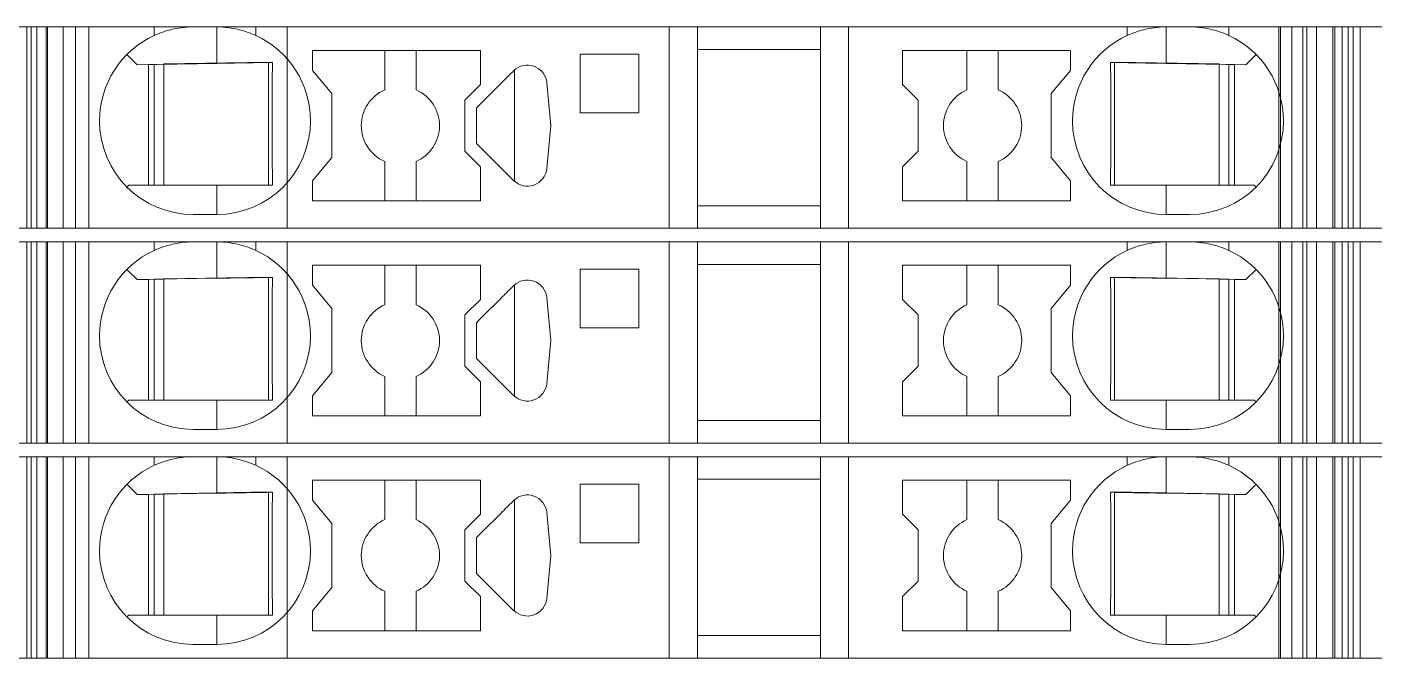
# Model space of a CAD drawing. Header units: millimetres. Extents: x 0 to 1680, y 0 to 1188.
# Drawn here: x 859.89 to 894.37, y 368.85 to 385 of the extents above; entities that cross this region are included whole.
import ezdxf
from ezdxf.enums import TextEntityAlignment as Align

# ---------------------------------------------------------------- set-up
doc = ezdxf.new("R2010")
doc.units = ezdxf.units.MM
for name, color, linetype, lineweight in [('EPLAN309', 5, 'Continuous', 5), ('EPLAN493', 5, 'Continuous', 5), ('MAIN-1', 7, 'Continuous', 5), ('MAIN-2', 7, 'Continuous', 5)]:
    doc.layers.add(name, color=color, linetype=linetype, lineweight=lineweight)
doc.styles.add('Tahoma', font='')
doc.styles.get('Tahoma').set_extended_font_data('Tahoma')

# ---------------------------------------------------------------- blocks, each defined once
blk = doc.blocks.new('EPLSYM_LibrarySPECIAL_Symbol12_Variant0_Placement8_3')
at = {"layer": 'EPLAN309', "lineweight": 13, "ltscale": 16}
blk.add_lwpolyline([(0, -5.15), (68.15, -5.15), (68.15, 0), (0, 0)], close=True, dxfattribs=at)
at = {"layer": 'EPLAN493', "color": 5, "style": 'Tahoma'}
blk.add_attdef('17_20450', text='', height=2.3478, dxfattribs=at).set_placement((0, -21.83478), align=Align.MIDDLE_RIGHT)
blk = doc.blocks.new('EPLSYM_LibrarySPECIAL_Symbol12_Variant0_Placement8_4')
at = {"layer": 'EPLAN309', "lineweight": 13, "ltscale": 16}
blk.add_lwpolyline([(0, -5.15), (68.15, -5.15), (68.15, 0), (0, 0)], close=True, dxfattribs=at)
at = {"layer": 'EPLAN493', "color": 5, "style": 'Tahoma'}
blk.add_attdef('17_20450', text='', height=2.3478, dxfattribs=at).set_placement((0, -21.83478), align=Align.MIDDLE_RIGHT)
blk = doc.blocks.new('EPLSYM_LibrarySPECIAL_Symbol12_Variant0_Placement8_5')
at = {"layer": 'EPLAN309', "lineweight": 13, "ltscale": 16}
blk.add_lwpolyline([(0, -5.15), (68.15, -5.15), (68.15, 0), (0, 0)], close=True, dxfattribs=at)
at = {"layer": 'EPLAN493', "color": 5, "style": 'Tahoma'}
blk.add_attdef('17_20450', text='', height=2.3478, dxfattribs=at).set_placement((0, -21.83478), align=Align.MIDDLE_RIGHT)

msp = doc.modelspace()

# ---------------------------------------------------------------- linework, layer by layer
at = {"layer": 'MAIN-1'}
for p, q in [((860.001, 385), (859.893, 385)), ((859.893, 379.85), (859.893, 385)), ((860.001, 385), (863.15, 385)), ((860.001, 379.85), (860.001, 385)), ((863.15, 385), (864.15, 385)), ((863.15, 385), (863.15, 384.782)), ((863.15, 384.782), (863.202, 384.805)), ((863.202, 384.805), (863.256, 384.827)), ((863.256, 384.827), (863.313, 384.849)), ((863.313, 384.849), (863.372, 384.87)), ((863.372, 384.87), (863.433, 384.89)), ((863.433, 384.89), (863.497, 384.909)), ((863.497, 384.909), (863.563, 384.927)), ((863.563, 384.927), (863.631, 384.943)), ((863.631, 384.943), (863.701, 384.958)), ((863.701, 384.958), (863.772, 384.97)), ((863.772, 384.97), (863.846, 384.981)), ((863.846, 384.981), (863.921, 384.989)), ((863.921, 384.989), (863.997, 384.995)), ((863.997, 384.995), (864.073, 384.999)), ((864.073, 384.999), (864.15, 385)), ((864.75, 385), (864.15, 385)), ((864.827, 384.999), (864.75, 385)), ((865.75, 385), (864.75, 385)), ((864.75, 384.068), (864.75, 385)), ((864.903, 384.995), (864.827, 384.999)), ((864.979, 384.989), (864.903, 384.995)), ((865.054, 384.981), (864.979, 384.989)), ((865.128, 384.97), (865.054, 384.981)), ((865.199, 384.958), (865.128, 384.97)), ((865.269, 384.943), (865.199, 384.958)), ((865.337, 384.927), (865.269, 384.943)), ((865.403, 384.909), (865.337, 384.927)), ((865.467, 384.89), (865.403, 384.909)), ((865.528, 384.87), (865.467, 384.89)), ((865.587, 384.849), (865.528, 384.87)), ((865.644, 384.827), (865.587, 384.849)), ((865.698, 384.805), (865.644, 384.827)), ((865.75, 384.782), (865.698, 384.805)), ((865.75, 385), (876.332, 385)), ((865.75, 385), (865.75, 384.782)), ((877.05, 385), (876.332, 385)), ((876.332, 379.85), (876.332, 385)), ((877.05, 385), (880.2, 385)), ((877.05, 385), (877.05, 379.85)), ((880.919, 385), (880.2, 385)), ((880.2, 379.85), (880.2, 385)), ((888.05, 385), (880.919, 385)), ((880.919, 385), (880.919, 379.85)), ((888.05, 385), (889.05, 385)), ((888.05, 384.782), (888.05, 385)), ((888.102, 384.805), (888.05, 384.782)), ((888.156, 384.827), (888.102, 384.805)), ((888.213, 384.849), (888.156, 384.827)), ((888.272, 384.87), (888.213, 384.849)), ((888.333, 384.89), (888.272, 384.87)), ((888.397, 384.909), (888.333, 384.89)), ((888.463, 384.927), (888.397, 384.909)), ((888.531, 384.943), (888.463, 384.927)), ((888.601, 384.958), (888.531, 384.943)), ((888.673, 384.97), (888.601, 384.958)), ((888.746, 384.981), (888.673, 384.97)), ((888.821, 384.989), (888.746, 384.981)), ((888.897, 384.995), (888.821, 384.989)), ((888.973, 384.999), (888.897, 384.995)), ((889.05, 385), (888.973, 384.999)), ((889.05, 384.068), (889.05, 385)), ((889.05, 385), (889.65, 385)), ((889.65, 385), (889.732, 384.999)), ((890.65, 385), (889.65, 385)), ((889.732, 384.999), (889.814, 384.994)), ((889.814, 384.994), (889.896, 384.987)), ((889.896, 384.987), (889.975, 384.978)), ((889.975, 384.978), (890.053, 384.966)), ((890.053, 384.966), (890.13, 384.952)), ((890.13, 384.952), (890.204, 384.935)), ((890.204, 384.935), (890.275, 384.917)), ((890.275, 384.917), (890.345, 384.897)), ((890.345, 384.897), (890.411, 384.876)), ((890.411, 384.876), (890.475, 384.854)), ((890.475, 384.854), (890.536, 384.831)), ((890.536, 384.831), (890.594, 384.806)), ((890.594, 384.806), (890.65, 384.782)), ((890.65, 385), (893.704, 385)), ((890.65, 384.782), (890.65, 385)), ((893.832, 385), (893.704, 385)), ((893.704, 379.85), (893.704, 385)), ((893.832, 385), (894.367, 385)), ((893.832, 379.85), (893.832, 385)), ((867.2, 384.4), (867.2, 383.889)), ((871.5, 384.4), (867.2, 384.4)), ((869.05, 384.4), (869.05, 383.392)), ((869.85, 383.392), (869.85, 384.4)), ((871.5, 383.529), (871.5, 384.4)), ((877.05, 384.425), (880.2, 384.425)), ((882.3, 384.4), (882.3, 383.529)), ((882.3, 384.4), (886.6, 384.4)), ((883.95, 384.4), (883.95, 383.392)), ((884.75, 383.392), (884.75, 384.4)), ((886.6, 383.889), (886.6, 384.4)), ((862.453, 384.297), (862.717, 384.033)), ((862.717, 384.033), (864.75, 384.068)), ((863.15, 384.04), (863.15, 380.95)), ((863.4, 380.95), (863.4, 384.045)), ((864.87, 384.07), (864.75, 384.068)), ((864.987, 384.072), (864.87, 384.07)), ((865.1, 384.074), (864.987, 384.072)), ((865.209, 384.076), (865.1, 384.074)), ((865.313, 384.078), (865.209, 384.076)), ((865.412, 384.079), (865.313, 384.078)), ((865.507, 384.081), (865.412, 384.079)), ((865.599, 384.083), (865.507, 384.081)), ((865.688, 384.084), (865.599, 384.083)), ((865.774, 384.086), (865.688, 384.084)), ((865.858, 384.087), (865.774, 384.086)), ((865.94, 384.088), (865.858, 384.087)), ((866.02, 384.09), (865.94, 384.088)), ((866.099, 384.091), (866.02, 384.09)), ((866.079, 380.95), (866.079, 384.091)), ((866.176, 384.092), (866.099, 384.091)), ((866.176, 384.022), (866.176, 384.092)), ((874.05, 384.3), (874.05, 382.8)), ((875.55, 384.3), (874.05, 384.3)), ((875.55, 382.8), (875.55, 384.3)), ((887.624, 384.092), (887.625, 384.022)), ((887.685, 384.091), (887.624, 384.092)), ((887.746, 384.09), (887.685, 384.091)), ((887.721, 384.091), (887.721, 380.95)), ((887.809, 384.089), (887.746, 384.09)), ((887.873, 384.088), (887.809, 384.089)), ((887.937, 384.087), (887.873, 384.088)), ((888.003, 384.086), (887.937, 384.087)), ((888.071, 384.085), (888.003, 384.086)), ((888.14, 384.084), (888.071, 384.085)), ((888.21, 384.082), (888.14, 384.084)), ((888.283, 384.081), (888.21, 384.082)), ((888.358, 384.08), (888.283, 384.081)), ((888.435, 384.079), (888.358, 384.08)), ((888.514, 384.077), (888.435, 384.079)), ((888.597, 384.076), (888.514, 384.077)), ((888.682, 384.075), (888.597, 384.076)), ((888.771, 384.073), (888.682, 384.075)), ((888.862, 384.071), (888.771, 384.073)), ((888.955, 384.07), (888.862, 384.071)), ((889.05, 384.068), (888.955, 384.07)), ((889.05, 384.068), (891.083, 384.033)), ((890.4, 384.045), (890.4, 380.95)), ((890.65, 380.95), (890.65, 384.04)), ((891.083, 384.033), (891.347, 384.297)), ((863, 380.95), (863, 384.038)), ((866.172, 383.649), (866.173, 383.727)), ((866.173, 383.803), (866.174, 383.877)), ((866.173, 383.727), (866.173, 383.803)), ((866.174, 383.877), (866.175, 383.95)), ((866.175, 383.95), (866.176, 384.022)), ((867.7, 383.293), (867.2, 383.889)), ((872.19, 383.722), (872.158, 383.691)), ((872.221, 383.753), (872.19, 383.722)), ((872.252, 383.785), (872.221, 383.753)), ((872.284, 383.816), (872.252, 383.785)), ((872.315, 383.847), (872.284, 383.816)), ((872.346, 383.879), (872.315, 383.847)), ((872.367, 383.898), (872.367, 381.052)), ((886.1, 383.293), (886.6, 383.889)), ((887.625, 384.022), (887.625, 383.95)), ((887.625, 383.95), (887.626, 383.877)), ((887.626, 383.877), (887.627, 383.803)), ((887.627, 383.803), (887.628, 383.727)), ((887.628, 383.727), (887.628, 383.649)), ((890.8, 384.038), (890.8, 380.95)), ((866.169, 383.317), (866.17, 383.404)), ((866.17, 383.488), (866.171, 383.57)), ((866.17, 383.404), (866.17, 383.488)), ((866.171, 383.57), (866.172, 383.649)), ((871.1, 383.129), (871.5, 383.529)), ((871.823, 383.356), (871.742, 383.274)), ((871.902, 383.434), (871.823, 383.356)), ((871.943, 383.475), (871.902, 383.434)), ((871.983, 383.515), (871.943, 383.475)), ((872.021, 383.553), (871.983, 383.515)), ((872.058, 383.59), (872.021, 383.553)), ((872.094, 383.626), (872.058, 383.59)), ((872.127, 383.659), (872.094, 383.626)), ((872.158, 383.691), (872.127, 383.659)), ((873.302, 382.475), (873.198, 383.572)), ((882.7, 383.129), (882.3, 383.529)), ((887.628, 383.649), (887.629, 383.57)), ((887.629, 383.57), (887.63, 383.488)), ((887.63, 383.488), (887.63, 383.404)), ((887.63, 383.404), (887.631, 383.317)), ((866.167, 382.931), (866.168, 383.034)), ((866.168, 383.132), (866.169, 383.226)), ((866.168, 383.034), (866.168, 383.132)), ((866.169, 383.226), (866.169, 383.317)), ((867.7, 381.657), (867.7, 383.293)), ((871.1, 383.129), (871.1, 381.821)), ((871.486, 383.018), (871.4, 382.932)), ((871.572, 383.104), (871.486, 383.018)), ((871.658, 383.19), (871.572, 383.104)), ((871.742, 383.274), (871.658, 383.19)), ((882.7, 383.129), (882.7, 381.821)), ((886.1, 383.293), (886.1, 381.657)), ((887.631, 383.317), (887.631, 383.226)), ((887.631, 383.226), (887.632, 383.132)), ((887.632, 383.132), (887.633, 383.034)), ((887.633, 383.034), (887.633, 382.931)), ((866.167, 382.824), (866.167, 382.931)), ((866.167, 382.713), (866.167, 382.824)), ((866.167, 382.6), (866.167, 382.713)), ((871.4, 382.802), (871.4, 382.932)), ((871.4, 382.671), (871.4, 382.802)), ((871.4, 382.54), (871.4, 382.671)), ((874.05, 382.8), (875.55, 382.8)), ((887.633, 382.931), (887.633, 382.824)), ((887.633, 382.824), (887.633, 382.713)), ((887.633, 382.713), (887.634, 382.6)), ((866.167, 382.479), (866.167, 382.6)), ((866.167, 382.361), (866.167, 382.479)), ((866.167, 382.247), (866.167, 382.361)), ((871.4, 382.41), (871.4, 382.54)), ((871.4, 382.279), (871.4, 382.41)), ((873.198, 381.378), (873.302, 382.475)), ((887.634, 382.6), (887.633, 382.479)), ((887.633, 382.479), (887.633, 382.361)), ((887.633, 382.361), (887.633, 382.247)), ((866.168, 382.138), (866.167, 382.247)), ((866.168, 382.034), (866.168, 382.138)), ((866.169, 381.934), (866.168, 382.034)), ((871.4, 382.148), (871.4, 382.279)), ((871.4, 382.018), (871.4, 382.148)), ((871.4, 382.018), (872.346, 381.071)), ((887.632, 382.034), (887.631, 381.934)), ((887.633, 382.247), (887.632, 382.138)), ((887.632, 382.138), (887.632, 382.034)), ((866.169, 381.839), (866.169, 381.934)), ((866.17, 381.748), (866.169, 381.839)), ((866.171, 381.659), (866.17, 381.748)), ((866.172, 381.573), (866.171, 381.659)), ((867.2, 381.061), (867.7, 381.657)), ((871.5, 381.421), (871.1, 381.821)), ((882.7, 381.821), (882.3, 381.421)), ((886.1, 381.657), (886.6, 381.061)), ((887.629, 381.659), (887.628, 381.573)), ((887.63, 381.748), (887.629, 381.659)), ((887.631, 381.839), (887.63, 381.748)), ((887.631, 381.934), (887.631, 381.839)), ((866.172, 381.49), (866.172, 381.573)), ((866.173, 381.408), (866.172, 381.49)), ((866.174, 381.329), (866.173, 381.408)), ((866.175, 381.25), (866.174, 381.329)), ((869.05, 380.55), (869.05, 381.558)), ((869.85, 380.55), (869.85, 381.558)), ((871.5, 380.55), (871.5, 381.421)), ((882.3, 381.421), (882.3, 380.55)), ((883.95, 381.558), (883.95, 380.55)), ((884.75, 381.558), (884.75, 380.55)), ((887.626, 381.329), (887.625, 381.25)), ((887.627, 381.408), (887.626, 381.329)), ((887.628, 381.49), (887.627, 381.408)), ((887.628, 381.573), (887.628, 381.49)), ((862.5, 380.95), (862.453, 380.903)), ((862.5, 380.95), (864.75, 380.95)), ((864.75, 380.95), (864.842, 380.95)), ((864.75, 380.95), (864.75, 380.2)), ((864.842, 380.95), (864.933, 380.95)), ((864.933, 380.95), (865.023, 380.95)), ((865.023, 380.95), (865.11, 380.95)), ((865.11, 380.95), (865.195, 380.95)), ((865.195, 380.95), (865.278, 380.95)), ((865.278, 380.95), (865.358, 380.95)), ((865.358, 380.95), (865.436, 380.95)), ((865.436, 380.95), (865.511, 380.95)), ((865.511, 380.95), (865.585, 380.95)), ((865.585, 380.95), (865.657, 380.95)), ((865.657, 380.95), (865.726, 380.95)), ((865.726, 380.95), (865.795, 380.95)), ((865.795, 380.95), (865.861, 380.95)), ((865.861, 380.95), (865.927, 380.95)), ((865.927, 380.95), (865.991, 380.95)), ((865.991, 380.95), (866.055, 380.95)), ((866.055, 380.95), (866.117, 380.95)), ((866.117, 380.95), (866.178, 380.95)), ((866.176, 381.174), (866.175, 381.25)), ((866.176, 381.098), (866.176, 381.174)), ((866.177, 381.024), (866.176, 381.098)), ((866.178, 380.95), (866.177, 381.024)), ((867.2, 381.061), (867.2, 380.55)), ((886.6, 380.55), (886.6, 381.061)), ((887.623, 381.024), (887.622, 380.95)), ((887.622, 380.95), (887.683, 380.95)), ((887.624, 381.098), (887.623, 381.024)), ((887.625, 381.25), (887.624, 381.174)), ((887.624, 381.174), (887.624, 381.098)), ((887.683, 380.95), (887.746, 380.95)), ((887.746, 380.95), (887.809, 380.95)), ((887.809, 380.95), (887.873, 380.95)), ((887.873, 380.95), (887.939, 380.95)), ((887.939, 380.95), (888.005, 380.95)), ((888.005, 380.95), (888.074, 380.95)), ((888.074, 380.95), (888.144, 380.95)), ((888.144, 380.95), (888.215, 380.95)), ((888.215, 380.95), (888.289, 380.95)), ((888.289, 380.95), (888.364, 380.95)), ((888.364, 380.95), (888.442, 380.95)), ((888.442, 380.95), (888.522, 380.95)), ((888.522, 380.95), (888.605, 380.95)), ((888.605, 380.95), (888.69, 380.95)), ((888.69, 380.95), (888.778, 380.95)), ((888.778, 380.95), (888.867, 380.95)), ((888.867, 380.95), (888.958, 380.95)), ((888.958, 380.95), (889.05, 380.95)), ((889.05, 380.95), (891.3, 380.95)), ((889.05, 380.95), (889.05, 380.2)), ((891.347, 380.903), (891.3, 380.95)), ((871.5, 380.55), (867.2, 380.55)), ((877.05, 380.425), (880.2, 380.425)), ((886.6, 380.55), (882.3, 380.55)), ((864.75, 380.2), (864.15, 380.2)), ((889.65, 380.2), (889.05, 380.2)), ((860.001, 379.85), (859.893, 379.85)), ((860.001, 379.85), (876.332, 379.85)), ((877.05, 379.85), (876.332, 379.85)), ((877.05, 379.85), (880.2, 379.85)), ((880.919, 379.85), (880.2, 379.85)), ((880.919, 379.85), (893.704, 379.85)), ((892.544, 379.85), (892.544, 379.85)), ((892.65, 379.85), (892.65, 379.85)), ((893.832, 379.85), (893.704, 379.85)), ((893.832, 379.85), (894.367, 379.85)), ((860.001, 379.5), (859.893, 379.5)), ((859.893, 374.35), (859.893, 379.5)), ((860.001, 379.5), (863.15, 379.5)), ((860.001, 374.35), (860.001, 379.5)), ((863.15, 379.5), (864.15, 379.5)), ((863.15, 379.5), (863.15, 379.282)), ((863.15, 379.282), (863.202, 379.305)), ((863.202, 379.305), (863.256, 379.327)), ((863.256, 379.327), (863.313, 379.349)), ((863.313, 379.349), (863.372, 379.37)), ((863.372, 379.37), (863.433, 379.39)), ((863.433, 379.39), (863.497, 379.409)), ((863.497, 379.409), (863.563, 379.427)), ((863.563, 379.427), (863.631, 379.443)), ((863.631, 379.443), (863.701, 379.458)), ((863.701, 379.458), (863.772, 379.47)), ((863.772, 379.47), (863.846, 379.481)), ((863.846, 379.481), (863.921, 379.489)), ((863.921, 379.489), (863.997, 379.495)), ((863.997, 379.495), (864.073, 379.499)), ((864.073, 379.499), (864.15, 379.5)), ((864.75, 379.5), (864.15, 379.5)), ((864.827, 379.499), (864.75, 379.5)), ((865.75, 379.5), (864.75, 379.5)), ((864.75, 378.568), (864.75, 379.5)), ((864.903, 379.495), (864.827, 379.499)), ((864.979, 379.489), (864.903, 379.495)), ((865.054, 379.481), (864.979, 379.489)), ((865.128, 379.47), (865.054, 379.481)), ((865.199, 379.458), (865.128, 379.47)), ((865.269, 379.443), (865.199, 379.458)), ((865.337, 379.427), (865.269, 379.443)), ((865.403, 379.409), (865.337, 379.427)), ((865.467, 379.39), (865.403, 379.409)), ((865.528, 379.37), (865.467, 379.39)), ((865.587, 379.349), (865.528, 379.37)), ((865.644, 379.327), (865.587, 379.349)), ((865.698, 379.305), (865.644, 379.327)), ((865.75, 379.282), (865.698, 379.305)), ((865.75, 379.5), (876.332, 379.5)), ((865.75, 379.5), (865.75, 379.282)), ((877.05, 379.5), (876.332, 379.5)), ((876.332, 374.35), (876.332, 379.5)), ((877.05, 379.5), (880.2, 379.5)), ((877.05, 379.5), (877.05, 374.35)), ((880.919, 379.5), (880.2, 379.5)), ((880.2, 374.35), (880.2, 379.5)), ((888.05, 379.5), (880.919, 379.5)), ((880.919, 379.5), (880.919, 374.35)), ((888.05, 379.5), (889.05, 379.5)), ((888.05, 379.282), (888.05, 379.5)), ((888.102, 379.305), (888.05, 379.282)), ((888.156, 379.327), (888.102, 379.305)), ((888.213, 379.349), (888.156, 379.327)), ((888.272, 379.37), (888.213, 379.349)), ((888.333, 379.39), (888.272, 379.37)), ((888.397, 379.409), (888.333, 379.39)), ((888.463, 379.427), (888.397, 379.409)), ((888.531, 379.443), (888.463, 379.427)), ((888.601, 379.458), (888.531, 379.443)), ((888.673, 379.47), (888.601, 379.458)), ((888.746, 379.481), (888.673, 379.47)), ((888.821, 379.489), (888.746, 379.481)), ((888.897, 379.495), (888.821, 379.489)), ((888.973, 379.499), (888.897, 379.495)), ((889.05, 379.5), (888.973, 379.499)), ((889.05, 378.568), (889.05, 379.5)), ((889.05, 379.5), (889.65, 379.5)), ((889.65, 379.5), (889.732, 379.499)), ((890.65, 379.5), (889.65, 379.5)), ((889.732, 379.499), (889.814, 379.494)), ((889.814, 379.494), (889.896, 379.487)), ((889.896, 379.487), (889.975, 379.478)), ((889.975, 379.478), (890.053, 379.466)), ((890.053, 379.466), (890.13, 379.452)), ((890.13, 379.452), (890.204, 379.435)), ((890.204, 379.435), (890.275, 379.417)), ((890.275, 379.417), (890.345, 379.397)), ((890.345, 379.397), (890.411, 379.376)), ((890.411, 379.376), (890.475, 379.354)), ((890.475, 379.354), (890.536, 379.331)), ((890.536, 379.331), (890.594, 379.306)), ((890.594, 379.306), (890.65, 379.282)), ((890.65, 379.5), (893.704, 379.5)), ((890.65, 379.282), (890.65, 379.5)), ((893.832, 379.5), (893.704, 379.5)), ((893.704, 374.35), (893.704, 379.5)), ((893.832, 379.5), (894.367, 379.5)), ((893.832, 374.35), (893.832, 379.5)), ((867.2, 378.9), (867.2, 378.389)), ((871.5, 378.9), (867.2, 378.9)), ((869.05, 378.9), (869.05, 377.892)), ((869.85, 377.892), (869.85, 378.9)), ((871.5, 378.029), (871.5, 378.9)), ((877.05, 378.925), (880.2, 378.925)), ((882.3, 378.9), (882.3, 378.029)), ((882.3, 378.9), (886.6, 378.9)), ((883.95, 378.9), (883.95, 377.892)), ((884.75, 377.892), (884.75, 378.9)), ((886.6, 378.389), (886.6, 378.9)), ((862.453, 378.797), (862.717, 378.533)), ((862.717, 378.533), (864.75, 378.568)), ((863, 375.45), (863, 378.538)), ((863.15, 378.54), (863.15, 375.45)), ((863.4, 375.45), (863.4, 378.545)), ((864.87, 378.57), (864.75, 378.568)), ((864.987, 378.572), (864.87, 378.57)), ((865.1, 378.574), (864.987, 378.572)), ((865.209, 378.576), (865.1, 378.574)), ((865.313, 378.578), (865.209, 378.576)), ((865.412, 378.579), (865.313, 378.578)), ((865.507, 378.581), (865.412, 378.579)), ((865.599, 378.583), (865.507, 378.581)), ((865.688, 378.584), (865.599, 378.583)), ((865.774, 378.586), (865.688, 378.584)), ((865.858, 378.587), (865.774, 378.586)), ((865.94, 378.588), (865.858, 378.587)), ((866.02, 378.59), (865.94, 378.588)), ((866.099, 378.591), (866.02, 378.59)), ((866.079, 375.45), (866.079, 378.591)), ((866.176, 378.592), (866.099, 378.591)), ((866.176, 378.522), (866.176, 378.592)), ((874.05, 378.8), (874.05, 377.3)), ((875.55, 378.8), (874.05, 378.8)), ((875.55, 377.3), (875.55, 378.8)), ((887.624, 378.592), (887.625, 378.522)), ((887.685, 378.591), (887.624, 378.592)), ((887.746, 378.59), (887.685, 378.591)), ((887.721, 378.591), (887.721, 375.45)), ((887.809, 378.589), (887.746, 378.59)), ((887.873, 378.588), (887.809, 378.589)), ((887.937, 378.587), (887.873, 378.588)), ((888.003, 378.586), (887.937, 378.587)), ((888.071, 378.585), (888.003, 378.586)), ((888.14, 378.584), (888.071, 378.585)), ((888.21, 378.582), (888.14, 378.584)), ((888.283, 378.581), (888.21, 378.582)), ((888.358, 378.58), (888.283, 378.581)), ((888.435, 378.579), (888.358, 378.58)), ((888.514, 378.577), (888.435, 378.579)), ((888.597, 378.576), (888.514, 378.577)), ((888.682, 378.575), (888.597, 378.576)), ((888.771, 378.573), (888.682, 378.575)), ((888.862, 378.571), (888.771, 378.573)), ((888.955, 378.57), (888.862, 378.571)), ((889.05, 378.568), (888.955, 378.57)), ((889.05, 378.568), (891.083, 378.533)), ((890.4, 378.545), (890.4, 375.45)), ((890.65, 375.45), (890.65, 378.54)), ((890.8, 378.538), (890.8, 375.45)), ((891.083, 378.533), (891.347, 378.797)), ((866.172, 378.149), (866.173, 378.227)), ((866.173, 378.303), (866.174, 378.377)), ((866.173, 378.227), (866.173, 378.303)), ((866.174, 378.377), (866.175, 378.45)), ((866.175, 378.45), (866.176, 378.522)), ((867.7, 377.793), (867.2, 378.389)), ((872.158, 378.191), (872.127, 378.159)), ((872.19, 378.222), (872.158, 378.191)), ((872.221, 378.253), (872.19, 378.222)), ((872.252, 378.285), (872.221, 378.253)), ((872.284, 378.316), (872.252, 378.285)), ((872.315, 378.347), (872.284, 378.316)), ((872.346, 378.379), (872.315, 378.347)), ((872.367, 378.398), (872.367, 375.552)), ((886.1, 377.793), (886.6, 378.389)), ((887.625, 378.522), (887.625, 378.45)), ((887.625, 378.45), (887.626, 378.377)), ((887.626, 378.377), (887.627, 378.303)), ((887.627, 378.303), (887.628, 378.227)), ((887.628, 378.227), (887.628, 378.149)), ((866.169, 377.817), (866.17, 377.904)), ((866.17, 377.988), (866.171, 378.07)), ((866.17, 377.904), (866.17, 377.988)), ((866.171, 378.07), (866.172, 378.149)), ((871.1, 377.629), (871.5, 378.029)), ((871.823, 377.856), (871.742, 377.774)), ((871.902, 377.934), (871.823, 377.856)), ((871.943, 377.975), (871.902, 377.934)), ((871.983, 378.015), (871.943, 377.975)), ((872.021, 378.053), (871.983, 378.015)), ((872.058, 378.09), (872.021, 378.053)), ((872.094, 378.126), (872.058, 378.09)), ((872.127, 378.159), (872.094, 378.126)), ((873.302, 376.975), (873.198, 378.072)), ((882.7, 377.629), (882.3, 378.029)), ((887.628, 378.149), (887.629, 378.07)), ((887.629, 378.07), (887.63, 377.988)), ((887.63, 377.988), (887.63, 377.904)), ((887.63, 377.904), (887.631, 377.817)), ((866.167, 377.431), (866.168, 377.534)), ((866.168, 377.632), (866.169, 377.726)), ((866.168, 377.534), (866.168, 377.632)), ((866.169, 377.726), (866.169, 377.817)), ((867.7, 376.157), (867.7, 377.793)), ((871.1, 377.629), (871.1, 376.321)), ((871.486, 377.518), (871.4, 377.432)), ((871.572, 377.604), (871.486, 377.518)), ((871.658, 377.69), (871.572, 377.604)), ((871.742, 377.774), (871.658, 377.69)), ((882.7, 377.629), (882.7, 376.321)), ((886.1, 377.793), (886.1, 376.157)), ((887.631, 377.817), (887.631, 377.726)), ((887.631, 377.726), (887.632, 377.632)), ((887.632, 377.632), (887.633, 377.534)), ((887.633, 377.534), (887.633, 377.431)), ((866.167, 377.324), (866.167, 377.431)), ((866.167, 377.213), (866.167, 377.324)), ((866.167, 377.1), (866.167, 377.213)), ((871.4, 377.302), (871.4, 377.432)), ((871.4, 377.171), (871.4, 377.302)), ((871.4, 377.04), (871.4, 377.171)), ((874.05, 377.3), (875.55, 377.3)), ((887.633, 377.431), (887.633, 377.324)), ((887.633, 377.324), (887.633, 377.213)), ((887.633, 377.213), (887.634, 377.1)), ((866.167, 376.979), (866.167, 377.1)), ((866.167, 376.861), (866.167, 376.979)), ((866.167, 376.747), (866.167, 376.861)), ((871.4, 376.91), (871.4, 377.04)), ((871.4, 376.779), (871.4, 376.91)), ((873.198, 375.878), (873.302, 376.975)), ((887.634, 377.1), (887.633, 376.979)), ((887.633, 376.979), (887.633, 376.861)), ((887.633, 376.861), (887.633, 376.747)), ((866.168, 376.638), (866.167, 376.747)), ((866.168, 376.534), (866.168, 376.638)), ((866.169, 376.434), (866.168, 376.534)), ((871.4, 376.648), (871.4, 376.779)), ((871.4, 376.518), (871.4, 376.648)), ((871.4, 376.518), (872.346, 375.571)), ((887.632, 376.534), (887.631, 376.434)), ((887.633, 376.747), (887.632, 376.638)), ((887.632, 376.638), (887.632, 376.534)), ((866.169, 376.339), (866.169, 376.434)), ((866.17, 376.248), (866.169, 376.339)), ((866.171, 376.159), (866.17, 376.248)), ((866.172, 376.073), (866.171, 376.159)), ((867.2, 375.561), (867.7, 376.157)), ((871.5, 375.921), (871.1, 376.321)), ((882.7, 376.321), (882.3, 375.921)), ((886.1, 376.157), (886.6, 375.561)), ((887.629, 376.159), (887.628, 376.073)), ((887.63, 376.248), (887.629, 376.159)), ((887.631, 376.339), (887.63, 376.248)), ((887.631, 376.434), (887.631, 376.339)), ((866.172, 375.99), (866.172, 376.073)), ((866.173, 375.908), (866.172, 375.99)), ((866.174, 375.829), (866.173, 375.908)), ((866.175, 375.75), (866.174, 375.829)), ((869.05, 375.05), (869.05, 376.058)), ((869.85, 375.05), (869.85, 376.058)), ((871.5, 375.05), (871.5, 375.921)), ((882.3, 375.921), (882.3, 375.05)), ((883.95, 376.058), (883.95, 375.05)), ((884.75, 376.058), (884.75, 375.05)), ((887.626, 375.829), (887.625, 375.75)), ((887.627, 375.908), (887.626, 375.829)), ((887.628, 375.99), (887.627, 375.908)), ((887.628, 376.073), (887.628, 375.99)), ((862.5, 375.45), (862.453, 375.403)), ((862.5, 375.45), (864.75, 375.45)), ((864.75, 375.45), (864.842, 375.45)), ((864.75, 375.45), (864.75, 374.7)), ((864.842, 375.45), (864.933, 375.45)), ((864.933, 375.45), (865.023, 375.45)), ((865.023, 375.45), (865.11, 375.45)), ((865.11, 375.45), (865.195, 375.45)), ((865.195, 375.45), (865.278, 375.45)), ((865.278, 375.45), (865.358, 375.45)), ((865.358, 375.45), (865.436, 375.45)), ((865.436, 375.45), (865.511, 375.45)), ((865.511, 375.45), (865.585, 375.45)), ((865.585, 375.45), (865.657, 375.45)), ((865.657, 375.45), (865.726, 375.45)), ((865.726, 375.45), (865.795, 375.45)), ((865.795, 375.45), (865.861, 375.45)), ((865.861, 375.45), (865.927, 375.45)), ((865.927, 375.45), (865.991, 375.45)), ((865.991, 375.45), (866.055, 375.45)), ((866.055, 375.45), (866.117, 375.45)), ((866.117, 375.45), (866.178, 375.45)), ((866.176, 375.674), (866.175, 375.75)), ((866.176, 375.598), (866.176, 375.674)), ((866.177, 375.524), (866.176, 375.598)), ((866.178, 375.45), (866.177, 375.524)), ((867.2, 375.561), (867.2, 375.05)), ((886.6, 375.05), (886.6, 375.561)), ((887.623, 375.524), (887.622, 375.45)), ((887.622, 375.45), (887.683, 375.45)), ((887.624, 375.598), (887.623, 375.524)), ((887.625, 375.75), (887.624, 375.674)), ((887.624, 375.674), (887.624, 375.598)), ((887.683, 375.45), (887.746, 375.45)), ((887.746, 375.45), (887.809, 375.45)), ((887.809, 375.45), (887.873, 375.45)), ((887.873, 375.45), (887.939, 375.45)), ((887.939, 375.45), (888.005, 375.45)), ((888.005, 375.45), (888.074, 375.45)), ((888.074, 375.45), (888.144, 375.45)), ((888.144, 375.45), (888.215, 375.45)), ((888.215, 375.45), (888.289, 375.45)), ((888.289, 375.45), (888.364, 375.45)), ((888.364, 375.45), (888.442, 375.45)), ((888.442, 375.45), (888.522, 375.45)), ((888.522, 375.45), (888.605, 375.45)), ((888.605, 375.45), (888.69, 375.45)), ((888.69, 375.45), (888.778, 375.45)), ((888.778, 375.45), (888.867, 375.45)), ((888.867, 375.45), (888.958, 375.45)), ((888.958, 375.45), (889.05, 375.45)), ((889.05, 375.45), (891.3, 375.45)), ((889.05, 375.45), (889.05, 374.7)), ((891.347, 375.403), (891.3, 375.45)), ((871.5, 375.05), (867.2, 375.05)), ((877.05, 374.925), (880.2, 374.925)), ((886.6, 375.05), (882.3, 375.05)), ((864.75, 374.7), (864.15, 374.7)), ((889.65, 374.7), (889.05, 374.7)), ((860.001, 374.35), (859.893, 374.35)), ((860.001, 374.35), (876.332, 374.35)), ((877.05, 374.35), (876.332, 374.35)), ((877.05, 374.35), (880.2, 374.35)), ((880.919, 374.35), (880.2, 374.35)), ((880.919, 374.35), (893.704, 374.35)), ((892.544, 374.35), (892.544, 374.35)), ((892.65, 374.35), (892.65, 374.35)), ((893.832, 374.35), (893.704, 374.35)), ((893.832, 374.35), (894.367, 374.35)), ((860.001, 374), (859.893, 374)), ((859.893, 368.85), (859.893, 374)), ((860.001, 374), (863.15, 374)), ((860.001, 368.85), (860.001, 374)), ((863.15, 374), (864.15, 374)), ((863.15, 374), (863.15, 373.782)), ((863.15, 373.782), (863.202, 373.805)), ((863.202, 373.805), (863.256, 373.827)), ((863.256, 373.827), (863.313, 373.849)), ((863.313, 373.849), (863.372, 373.87)), ((863.372, 373.87), (863.433, 373.89)), ((863.433, 373.89), (863.497, 373.909)), ((863.497, 373.909), (863.563, 373.927)), ((863.563, 373.927), (863.631, 373.943)), ((863.631, 373.943), (863.701, 373.958)), ((863.701, 373.958), (863.772, 373.97)), ((863.772, 373.97), (863.846, 373.981)), ((863.846, 373.981), (863.921, 373.989)), ((863.921, 373.989), (863.997, 373.995)), ((863.997, 373.995), (864.073, 373.999)), ((864.073, 373.999), (864.15, 374)), ((864.75, 374), (864.15, 374)), ((864.827, 373.999), (864.75, 374)), ((865.75, 374), (864.75, 374)), ((864.75, 373.068), (864.75, 374)), ((864.903, 373.995), (864.827, 373.999)), ((864.979, 373.989), (864.903, 373.995)), ((865.054, 373.981), (864.979, 373.989)), ((865.128, 373.97), (865.054, 373.981)), ((865.199, 373.958), (865.128, 373.97)), ((865.269, 373.943), (865.199, 373.958)), ((865.337, 373.927), (865.269, 373.943)), ((865.403, 373.909), (865.337, 373.927)), ((865.467, 373.89), (865.403, 373.909)), ((865.528, 373.87), (865.467, 373.89)), ((865.587, 373.849), (865.528, 373.87)), ((865.644, 373.827), (865.587, 373.849)), ((865.698, 373.805), (865.644, 373.827)), ((865.75, 373.782), (865.698, 373.805)), ((865.75, 374), (876.332, 374)), ((865.75, 374), (865.75, 373.782)), ((877.05, 374), (876.332, 374)), ((876.332, 368.85), (876.332, 374)), ((877.05, 374), (880.2, 374)), ((877.05, 374), (877.05, 368.85)), ((880.919, 374), (880.2, 374)), ((880.2, 368.85), (880.2, 374)), ((888.05, 374), (880.919, 374)), ((880.919, 374), (880.919, 368.85)), ((888.05, 374), (889.05, 374)), ((888.05, 373.782), (888.05, 374)), ((888.102, 373.805), (888.05, 373.782)), ((888.156, 373.827), (888.102, 373.805)), ((888.213, 373.849), (888.156, 373.827)), ((888.272, 373.87), (888.213, 373.849)), ((888.333, 373.89), (888.272, 373.87)), ((888.397, 373.909), (888.333, 373.89)), ((888.463, 373.927), (888.397, 373.909)), ((888.531, 373.943), (888.463, 373.927)), ((888.601, 373.958), (888.531, 373.943)), ((888.673, 373.97), (888.601, 373.958)), ((888.746, 373.981), (888.673, 373.97)), ((888.821, 373.989), (888.746, 373.981)), ((888.897, 373.995), (888.821, 373.989)), ((888.973, 373.999), (888.897, 373.995)), ((889.05, 374), (888.973, 373.999)), ((889.05, 373.068), (889.05, 374)), ((889.05, 374), (889.65, 374)), ((889.65, 374), (889.732, 373.999)), ((890.65, 374), (889.65, 374)), ((889.732, 373.999), (889.814, 373.994)), ((889.814, 373.994), (889.896, 373.987)), ((889.896, 373.987), (889.975, 373.978)), ((889.975, 373.978), (890.053, 373.966)), ((890.053, 373.966), (890.13, 373.952)), ((890.13, 373.952), (890.204, 373.935)), ((890.204, 373.935), (890.275, 373.917)), ((890.275, 373.917), (890.345, 373.897)), ((890.345, 373.897), (890.411, 373.876)), ((890.411, 373.876), (890.475, 373.854)), ((890.475, 373.854), (890.536, 373.831)), ((890.536, 373.831), (890.594, 373.806)), ((890.594, 373.806), (890.65, 373.782)), ((890.65, 374), (893.704, 374)), ((890.65, 373.782), (890.65, 374)), ((893.832, 374), (893.704, 374)), ((893.704, 368.85), (893.704, 374)), ((893.832, 374), (894.367, 374)), ((893.832, 368.85), (893.832, 374)), ((867.2, 373.4), (867.2, 372.889)), ((871.5, 373.4), (867.2, 373.4)), ((869.05, 373.4), (869.05, 372.392)), ((869.85, 372.392), (869.85, 373.4)), ((871.5, 372.529), (871.5, 373.4)), ((877.05, 373.425), (880.2, 373.425)), ((882.3, 373.4), (882.3, 372.529)), ((882.3, 373.4), (886.6, 373.4)), ((883.95, 373.4), (883.95, 372.392)), ((884.75, 372.392), (884.75, 373.4)), ((886.6, 372.889), (886.6, 373.4)), ((862.453, 373.297), (862.717, 373.033)), ((862.717, 373.033), (864.75, 373.068)), ((863, 369.95), (863, 373.038)), ((863.15, 373.04), (863.15, 369.95)), ((863.4, 369.95), (863.4, 373.045)), ((864.87, 373.07), (864.75, 373.068)), ((864.987, 373.072), (864.87, 373.07)), ((865.1, 373.074), (864.987, 373.072)), ((865.209, 373.076), (865.1, 373.074)), ((865.313, 373.078), (865.209, 373.076)), ((865.412, 373.079), (865.313, 373.078)), ((865.507, 373.081), (865.412, 373.079)), ((865.599, 373.083), (865.507, 373.081)), ((865.688, 373.084), (865.599, 373.083)), ((865.774, 373.086), (865.688, 373.084)), ((865.858, 373.087), (865.774, 373.086)), ((865.94, 373.088), (865.858, 373.087)), ((866.02, 373.09), (865.94, 373.088)), ((866.099, 373.091), (866.02, 373.09)), ((866.079, 369.95), (866.079, 373.091)), ((866.176, 373.092), (866.099, 373.091)), ((866.175, 372.95), (866.176, 373.022)), ((866.176, 373.022), (866.176, 373.092)), ((874.05, 373.3), (874.05, 371.8)), ((875.55, 373.3), (874.05, 373.3)), ((875.55, 371.8), (875.55, 373.3)), ((887.624, 373.092), (887.625, 373.022)), ((887.685, 373.091), (887.624, 373.092)), ((887.625, 373.022), (887.625, 372.95)), ((887.746, 373.09), (887.685, 373.091)), ((887.721, 373.091), (887.721, 369.95)), ((887.809, 373.089), (887.746, 373.09)), ((887.873, 373.088), (887.809, 373.089)), ((887.937, 373.087), (887.873, 373.088)), ((888.003, 373.086), (887.937, 373.087)), ((888.071, 373.085), (888.003, 373.086)), ((888.14, 373.084), (888.071, 373.085)), ((888.21, 373.082), (888.14, 373.084)), ((888.283, 373.081), (888.21, 373.082)), ((888.358, 373.08), (888.283, 373.081)), ((888.435, 373.079), (888.358, 373.08)), ((888.514, 373.077), (888.435, 373.079)), ((888.597, 373.076), (888.514, 373.077)), ((888.682, 373.075), (888.597, 373.076)), ((888.771, 373.073), (888.682, 373.075)), ((888.862, 373.071), (888.771, 373.073)), ((888.955, 373.07), (888.862, 373.071)), ((889.05, 373.068), (888.955, 373.07)), ((889.05, 373.068), (891.083, 373.033)), ((890.4, 373.045), (890.4, 369.95)), ((890.65, 369.95), (890.65, 373.04)), ((890.8, 373.038), (890.8, 369.95)), ((891.083, 373.033), (891.347, 373.297)), ((866.172, 372.649), (866.173, 372.727)), ((866.173, 372.803), (866.174, 372.877)), ((866.173, 372.727), (866.173, 372.803)), ((866.174, 372.877), (866.175, 372.95)), ((867.7, 372.293), (867.2, 372.889)), ((872.158, 372.691), (872.127, 372.659)), ((872.19, 372.722), (872.158, 372.691)), ((872.221, 372.753), (872.19, 372.722)), ((872.252, 372.785), (872.221, 372.753)), ((872.284, 372.816), (872.252, 372.785)), ((872.315, 372.847), (872.284, 372.816)), ((872.346, 372.879), (872.315, 372.847)), ((872.367, 372.898), (872.367, 370.052)), ((886.1, 372.293), (886.6, 372.889)), ((887.625, 372.95), (887.626, 372.877)), ((887.626, 372.877), (887.627, 372.803)), ((887.627, 372.803), (887.628, 372.727)), ((887.628, 372.727), (887.628, 372.649)), ((866.169, 372.317), (866.17, 372.404)), ((866.169, 372.226), (866.169, 372.317)), ((866.17, 372.488), (866.171, 372.57)), ((866.17, 372.404), (866.17, 372.488)), ((866.171, 372.57), (866.172, 372.649)), ((871.1, 372.129), (871.5, 372.529)), ((871.823, 372.356), (871.742, 372.274)), ((871.902, 372.434), (871.823, 372.356)), ((871.943, 372.475), (871.902, 372.434)), ((871.983, 372.515), (871.943, 372.475)), ((872.021, 372.553), (871.983, 372.515)), ((872.058, 372.59), (872.021, 372.553)), ((872.094, 372.626), (872.058, 372.59)), ((872.127, 372.659), (872.094, 372.626)), ((873.302, 371.475), (873.198, 372.572)), ((882.7, 372.129), (882.3, 372.529)), ((887.628, 372.649), (887.629, 372.57)), ((887.629, 372.57), (887.63, 372.488)), ((887.63, 372.488), (887.63, 372.404)), ((887.63, 372.404), (887.631, 372.317)), ((887.631, 372.317), (887.631, 372.226)), ((866.167, 371.931), (866.168, 372.034)), ((866.168, 372.132), (866.169, 372.226)), ((866.168, 372.034), (866.168, 372.132)), ((867.7, 370.657), (867.7, 372.293)), ((871.1, 372.129), (871.1, 370.821)), ((871.486, 372.018), (871.4, 371.932)), ((871.572, 372.104), (871.486, 372.018)), ((871.658, 372.19), (871.572, 372.104)), ((871.742, 372.274), (871.658, 372.19)), ((882.7, 372.129), (882.7, 370.821)), ((886.1, 372.293), (886.1, 370.657)), ((887.631, 372.226), (887.632, 372.132)), ((887.632, 372.132), (887.633, 372.034)), ((887.633, 372.034), (887.633, 371.931)), ((866.167, 371.824), (866.167, 371.931)), ((866.167, 371.713), (866.167, 371.824)), ((866.167, 371.6), (866.167, 371.713)), ((871.4, 371.802), (871.4, 371.932)), ((871.4, 371.671), (871.4, 371.802)), ((871.4, 371.54), (871.4, 371.671)), ((874.05, 371.8), (875.55, 371.8)), ((887.633, 371.931), (887.633, 371.824)), ((887.633, 371.824), (887.633, 371.713)), ((887.633, 371.713), (887.634, 371.6)), ((866.167, 371.479), (866.167, 371.6)), ((866.167, 371.361), (866.167, 371.479)), ((866.167, 371.247), (866.167, 371.361)), ((871.4, 371.41), (871.4, 371.54)), ((871.4, 371.279), (871.4, 371.41)), ((873.198, 370.378), (873.302, 371.475)), ((887.634, 371.6), (887.633, 371.479)), ((887.633, 371.479), (887.633, 371.361)), ((887.633, 371.361), (887.633, 371.247)), ((866.168, 371.138), (866.167, 371.247)), ((866.168, 371.034), (866.168, 371.138)), ((866.169, 370.934), (866.168, 371.034)), ((871.4, 371.148), (871.4, 371.279)), ((871.4, 371.018), (871.4, 371.148)), ((871.4, 371.018), (872.346, 370.071)), ((887.632, 371.034), (887.631, 370.934)), ((887.633, 371.247), (887.632, 371.138)), ((887.632, 371.138), (887.632, 371.034)), ((866.169, 370.839), (866.169, 370.934)), ((866.17, 370.748), (866.169, 370.839)), ((866.171, 370.659), (866.17, 370.748)), ((866.172, 370.573), (866.171, 370.659)), ((867.2, 370.061), (867.7, 370.657)), ((871.5, 370.421), (871.1, 370.821)), ((882.7, 370.821), (882.3, 370.421)), ((886.1, 370.657), (886.6, 370.061)), ((887.629, 370.659), (887.628, 370.573)), ((887.63, 370.748), (887.629, 370.659)), ((887.631, 370.839), (887.63, 370.748)), ((887.631, 370.934), (887.631, 370.839)), ((866.172, 370.49), (866.172, 370.573)), ((866.173, 370.408), (866.172, 370.49)), ((866.174, 370.329), (866.173, 370.408)), ((866.175, 370.25), (866.174, 370.329)), ((866.176, 370.174), (866.175, 370.25)), ((869.05, 369.55), (869.05, 370.558)), ((869.85, 369.55), (869.85, 370.558)), ((871.5, 369.55), (871.5, 370.421)), ((882.3, 370.421), (882.3, 369.55)), ((883.95, 370.558), (883.95, 369.55)), ((884.75, 370.558), (884.75, 369.55)), ((887.625, 370.25), (887.624, 370.174)), ((887.626, 370.329), (887.625, 370.25)), ((887.627, 370.408), (887.626, 370.329)), ((887.628, 370.49), (887.627, 370.408)), ((887.628, 370.573), (887.628, 370.49)), ((862.5, 369.95), (862.453, 369.903)), ((862.5, 369.95), (864.75, 369.95)), ((864.75, 369.95), (864.842, 369.95)), ((864.75, 369.95), (864.75, 369.2)), ((864.842, 369.95), (864.933, 369.95)), ((864.933, 369.95), (865.023, 369.95)), ((865.023, 369.95), (865.11, 369.95)), ((865.11, 369.95), (865.195, 369.95)), ((865.195, 369.95), (865.278, 369.95)), ((865.278, 369.95), (865.358, 369.95)), ((865.358, 369.95), (865.436, 369.95)), ((865.436, 369.95), (865.511, 369.95)), ((865.511, 369.95), (865.585, 369.95)), ((865.585, 369.95), (865.657, 369.95)), ((865.657, 369.95), (865.726, 369.95)), ((865.726, 369.95), (865.795, 369.95)), ((865.795, 369.95), (865.861, 369.95)), ((865.861, 369.95), (865.927, 369.95)), ((865.927, 369.95), (865.991, 369.95)), ((865.991, 369.95), (866.055, 369.95)), ((866.055, 369.95), (866.117, 369.95)), ((866.117, 369.95), (866.178, 369.95)), ((866.176, 370.098), (866.176, 370.174)), ((866.177, 370.024), (866.176, 370.098)), ((866.178, 369.95), (866.177, 370.024)), ((867.2, 370.061), (867.2, 369.55)), ((886.6, 369.55), (886.6, 370.061)), ((887.623, 370.024), (887.622, 369.95)), ((887.622, 369.95), (887.683, 369.95)), ((887.624, 370.098), (887.623, 370.024)), ((887.624, 370.174), (887.624, 370.098)), ((887.683, 369.95), (887.746, 369.95)), ((887.746, 369.95), (887.809, 369.95)), ((887.809, 369.95), (887.873, 369.95)), ((887.873, 369.95), (887.939, 369.95)), ((887.939, 369.95), (888.005, 369.95)), ((888.005, 369.95), (888.074, 369.95)), ((888.074, 369.95), (888.144, 369.95)), ((888.144, 369.95), (888.215, 369.95)), ((888.215, 369.95), (888.289, 369.95)), ((888.289, 369.95), (888.364, 369.95)), ((888.364, 369.95), (888.442, 369.95)), ((888.442, 369.95), (888.522, 369.95)), ((888.522, 369.95), (888.605, 369.95)), ((888.605, 369.95), (888.69, 369.95)), ((888.69, 369.95), (888.778, 369.95)), ((888.778, 369.95), (888.867, 369.95)), ((888.867, 369.95), (888.958, 369.95)), ((888.958, 369.95), (889.05, 369.95)), ((889.05, 369.95), (891.3, 369.95)), ((889.05, 369.95), (889.05, 369.2)), ((891.347, 369.903), (891.3, 369.95)), ((871.5, 369.55), (867.2, 369.55)), ((877.05, 369.425), (880.2, 369.425)), ((886.6, 369.55), (882.3, 369.55)), ((864.75, 369.2), (864.15, 369.2)), ((889.65, 369.2), (889.05, 369.2)), ((860.001, 368.85), (859.893, 368.85)), ((860.001, 368.85), (876.332, 368.85)), ((877.05, 368.85), (876.332, 368.85)), ((877.05, 368.85), (880.2, 368.85)), ((880.919, 368.85), (880.2, 368.85)), ((880.919, 368.85), (893.704, 368.85)), ((892.544, 368.85), (892.544, 368.85)), ((892.65, 368.85), (892.65, 368.85)), ((893.832, 368.85), (893.704, 368.85)), ((893.832, 368.85), (894.367, 368.85))]:
    msp.add_line(p, q, dxfattribs=at)
for centre, radius, start, end in [((864.15, 382.6), 2.4, 114.6244, 180), ((864.75, 382.6), 2.4, 0, 65.3756), ((889.05, 382.6), 2.4, 114.6244, 180), ((889.65, 382.6), 2.4, 0, 65.3756), ((872.7, 383.525), 0.5, 5.4404, 135), ((869.45, 382.475), 1, 113.5782, 180), ((869.45, 382.475), 1, 0, 66.4218), ((884.35, 382.475), 1, 113.5782, 180), ((884.35, 382.475), 1, 0, 66.4218), ((864.15, 382.6), 2.4, 180, 270), ((864.75, 382.6), 2.4, 270, 0), ((869.45, 382.475), 1, 180, 246.4218), ((869.45, 382.475), 1, 293.5782, 0), ((884.35, 382.475), 1, 180, 246.4218), ((884.35, 382.475), 1, 293.5782, 0), ((889.05, 382.6), 2.4, 180, 270), ((889.65, 382.6), 2.4, 270, 0), ((872.7, 381.425), 0.5, 225, 354.5596), ((864.15, 377.1), 2.4, 114.6244, 180), ((864.75, 377.1), 2.4, 0, 65.3756), ((889.05, 377.1), 2.4, 114.6244, 180), ((889.65, 377.1), 2.4, 0, 65.3756), ((872.7, 378.025), 0.5, 5.4404, 135), ((869.45, 376.975), 1, 113.5782, 180), ((869.45, 376.975), 1, 0, 66.4218), ((884.35, 376.975), 1, 113.5782, 180), ((884.35, 376.975), 1, 0, 66.4218), ((864.15, 377.1), 2.4, 180, 270), ((864.75, 377.1), 2.4, 270, 0), ((869.45, 376.975), 1, 180, 246.4218), ((869.45, 376.975), 1, 293.5782, 0), ((884.35, 376.975), 1, 180, 246.4218), ((884.35, 376.975), 1, 293.5782, 0), ((889.05, 377.1), 2.4, 180, 270), ((889.65, 377.1), 2.4, 270, 0), ((872.7, 375.925), 0.5, 225, 354.5596), ((864.15, 371.6), 2.4, 114.6244, 180), ((864.75, 371.6), 2.4, 0, 65.3756), ((889.05, 371.6), 2.4, 114.6244, 180), ((889.65, 371.6), 2.4, 0, 65.3756), ((872.7, 372.525), 0.5, 5.4404, 135), ((869.45, 371.475), 1, 113.5782, 180), ((869.45, 371.475), 1, 0, 66.4218), ((884.35, 371.475), 1, 113.5782, 180), ((884.35, 371.475), 1, 0, 66.4218), ((864.15, 371.6), 2.4, 180, 270), ((864.75, 371.6), 2.4, 270, 0), ((869.45, 371.475), 1, 180, 246.4218), ((869.45, 371.475), 1, 293.5782, 0), ((884.35, 371.475), 1, 180, 246.4218), ((884.35, 371.475), 1, 293.5782, 0), ((889.05, 371.6), 2.4, 180, 270), ((889.65, 371.6), 2.4, 270, 0), ((872.7, 370.425), 0.5, 225, 354.5596)]:
    msp.add_arc(centre, radius, start, end, dxfattribs=at)
at = {"layer": 'MAIN-2'}
for p, q in [((860.15, 385), (860.15, 379.85)), ((860.389, 379.85), (860.389, 385)), ((860.417, 385), (860.417, 379.85)), ((860.82, 385), (860.82, 379.85)), ((861.136, 379.85), (861.136, 385)), ((861.481, 385), (861.481, 379.85)), ((866.55, 379.85), (866.55, 385)), ((891.931, 379.85), (891.931, 385)), ((891.971, 385), (891.971, 379.85)), ((892.262, 385), (892.262, 379.85)), ((892.544, 379.85), (892.544, 385)), ((892.65, 379.85), (892.65, 385)), ((892.891, 385), (892.891, 379.85)), ((893.316, 385), (893.316, 379.85)), ((893.361, 385), (893.361, 379.85)), ((893.363, 379.85), (893.363, 385)), ((893.55, 385), (893.55, 379.85)), ((894.008, 379.85), (894.008, 385)), ((862.717, 384.033), (863, 384.038)), ((863.15, 384.042), (863, 384.039)), ((863, 384.039), (863, 384.038)), ((863, 384.038), (863, 384.038)), ((863.4, 384.048), (863.15, 384.043)), ((863.15, 384.042), (863.15, 384.043)), ((863.15, 384.042), (863.15, 384.04)), ((863.4, 384.053), (866.079, 384.1)), ((863.4, 384.048), (863.4, 384.053)), ((863.4, 384.045), (863.4, 384.048)), ((866.079, 384.1), (866.176, 384.092)), ((866.079, 384.091), (866.079, 384.1)), ((887.721, 384.1), (887.624, 384.092)), ((887.721, 384.1), (887.721, 384.091)), ((890.4, 384.053), (887.721, 384.1)), ((890.4, 384.048), (890.4, 384.053)), ((890.65, 384.043), (890.4, 384.048)), ((890.4, 384.048), (890.4, 384.045)), ((890.65, 384.043), (890.65, 384.042)), ((890.8, 384.039), (890.65, 384.042)), ((890.65, 384.04), (890.65, 384.042)), ((890.8, 384.038), (890.8, 384.039)), ((890.8, 384.038), (891.083, 384.033)), ((890.8, 384.038), (890.8, 384.038)), ((863.15, 380.95), (863.15, 380.95)), ((863.4, 380.95), (863.4, 380.95)), ((890.4, 380.95), (890.4, 380.95)), ((890.65, 380.95), (890.65, 380.95)), ((891.347, 380.903), (891.347, 380.903)), ((860.15, 379.5), (860.15, 374.35)), ((860.389, 374.35), (860.389, 379.5)), ((860.417, 379.5), (860.417, 374.35)), ((860.82, 379.5), (860.82, 374.35)), ((861.136, 374.35), (861.136, 379.5)), ((861.481, 379.5), (861.481, 374.35)), ((866.55, 374.35), (866.55, 379.5)), ((891.931, 374.35), (891.931, 379.5)), ((891.971, 379.5), (891.971, 374.35)), ((892.262, 379.5), (892.262, 374.35)), ((892.544, 374.35), (892.544, 379.5)), ((892.65, 374.35), (892.65, 379.5)), ((892.891, 379.5), (892.891, 374.35)), ((893.316, 379.5), (893.316, 374.35)), ((893.361, 379.5), (893.361, 374.35)), ((893.363, 374.35), (893.363, 379.5)), ((893.55, 379.5), (893.55, 374.35)), ((894.008, 374.35), (894.008, 379.5)), ((862.717, 378.533), (863, 378.538)), ((863.15, 378.542), (863, 378.539)), ((863, 378.539), (863, 378.538)), ((863, 378.538), (863, 378.538)), ((863.4, 378.548), (863.15, 378.543)), ((863.15, 378.542), (863.15, 378.543)), ((863.15, 378.542), (863.15, 378.54)), ((863.4, 378.553), (866.079, 378.6)), ((863.4, 378.548), (863.4, 378.553)), ((863.4, 378.545), (863.4, 378.548)), ((866.079, 378.6), (866.176, 378.592)), ((866.079, 378.591), (866.079, 378.6)), ((887.721, 378.6), (887.624, 378.592)), ((887.721, 378.6), (887.721, 378.591)), ((890.4, 378.553), (887.721, 378.6)), ((890.4, 378.548), (890.4, 378.553)), ((890.65, 378.543), (890.4, 378.548)), ((890.4, 378.548), (890.4, 378.545)), ((890.65, 378.543), (890.65, 378.542)), ((890.8, 378.539), (890.65, 378.542)), ((890.65, 378.54), (890.65, 378.542)), ((890.8, 378.538), (890.8, 378.539)), ((890.8, 378.538), (891.083, 378.533)), ((890.8, 378.538), (890.8, 378.538)), ((863.15, 375.45), (863.15, 375.45)), ((863.4, 375.45), (863.4, 375.45)), ((890.4, 375.45), (890.4, 375.45)), ((890.65, 375.45), (890.65, 375.45)), ((891.347, 375.403), (891.347, 375.403)), ((860.15, 374), (860.15, 368.85)), ((860.389, 368.85), (860.389, 374)), ((860.417, 374), (860.417, 368.85)), ((860.82, 374), (860.82, 368.85)), ((861.136, 368.85), (861.136, 374)), ((861.481, 374), (861.481, 368.85)), ((866.55, 368.85), (866.55, 374)), ((891.931, 368.85), (891.931, 374)), ((891.971, 374), (891.971, 368.85)), ((892.262, 374), (892.262, 368.85)), ((892.544, 368.85), (892.544, 374)), ((892.65, 368.85), (892.65, 374)), ((892.891, 374), (892.891, 368.85)), ((893.316, 374), (893.316, 368.85)), ((893.361, 374), (893.361, 368.85)), ((893.363, 368.85), (893.363, 374)), ((893.55, 374), (893.55, 368.85)), ((894.008, 368.85), (894.008, 374)), ((862.717, 373.033), (863, 373.038)), ((863.15, 373.042), (863, 373.039)), ((863, 373.039), (863, 373.038)), ((863, 373.038), (863, 373.038)), ((863.4, 373.048), (863.15, 373.043)), ((863.15, 373.042), (863.15, 373.043)), ((863.15, 373.042), (863.15, 373.04)), ((863.4, 373.053), (866.079, 373.1)), ((863.4, 373.048), (863.4, 373.053)), ((863.4, 373.045), (863.4, 373.048)), ((866.079, 373.1), (866.176, 373.092)), ((866.079, 373.091), (866.079, 373.1)), ((887.721, 373.1), (887.624, 373.092)), ((887.721, 373.1), (887.721, 373.091)), ((890.4, 373.053), (887.721, 373.1)), ((890.4, 373.048), (890.4, 373.053)), ((890.65, 373.043), (890.4, 373.048)), ((890.4, 373.048), (890.4, 373.045)), ((890.65, 373.043), (890.65, 373.042)), ((890.8, 373.039), (890.65, 373.042)), ((890.65, 373.04), (890.65, 373.042)), ((890.8, 373.038), (890.8, 373.039)), ((890.8, 373.038), (891.083, 373.033)), ((890.8, 373.038), (890.8, 373.038)), ((863.15, 369.95), (863.15, 369.95)), ((863.4, 369.95), (863.4, 369.95)), ((890.4, 369.95), (890.4, 369.95)), ((890.65, 369.95), (890.65, 369.95)), ((891.347, 369.903), (891.347, 369.903))]:
    msp.add_line(p, q, dxfattribs=at)

# ---------------------------------------------------------------- block references
for name, p in [('EPLSYM_LibrarySPECIAL_Symbol12_Variant0_Placement8_3', (841, 385)), ('EPLSYM_LibrarySPECIAL_Symbol12_Variant0_Placement8_4', (841, 379.5)), ('EPLSYM_LibrarySPECIAL_Symbol12_Variant0_Placement8_5', (841, 374))]:
    msp.add_blockref(name, p)

doc.saveas('drawing.dxf')
